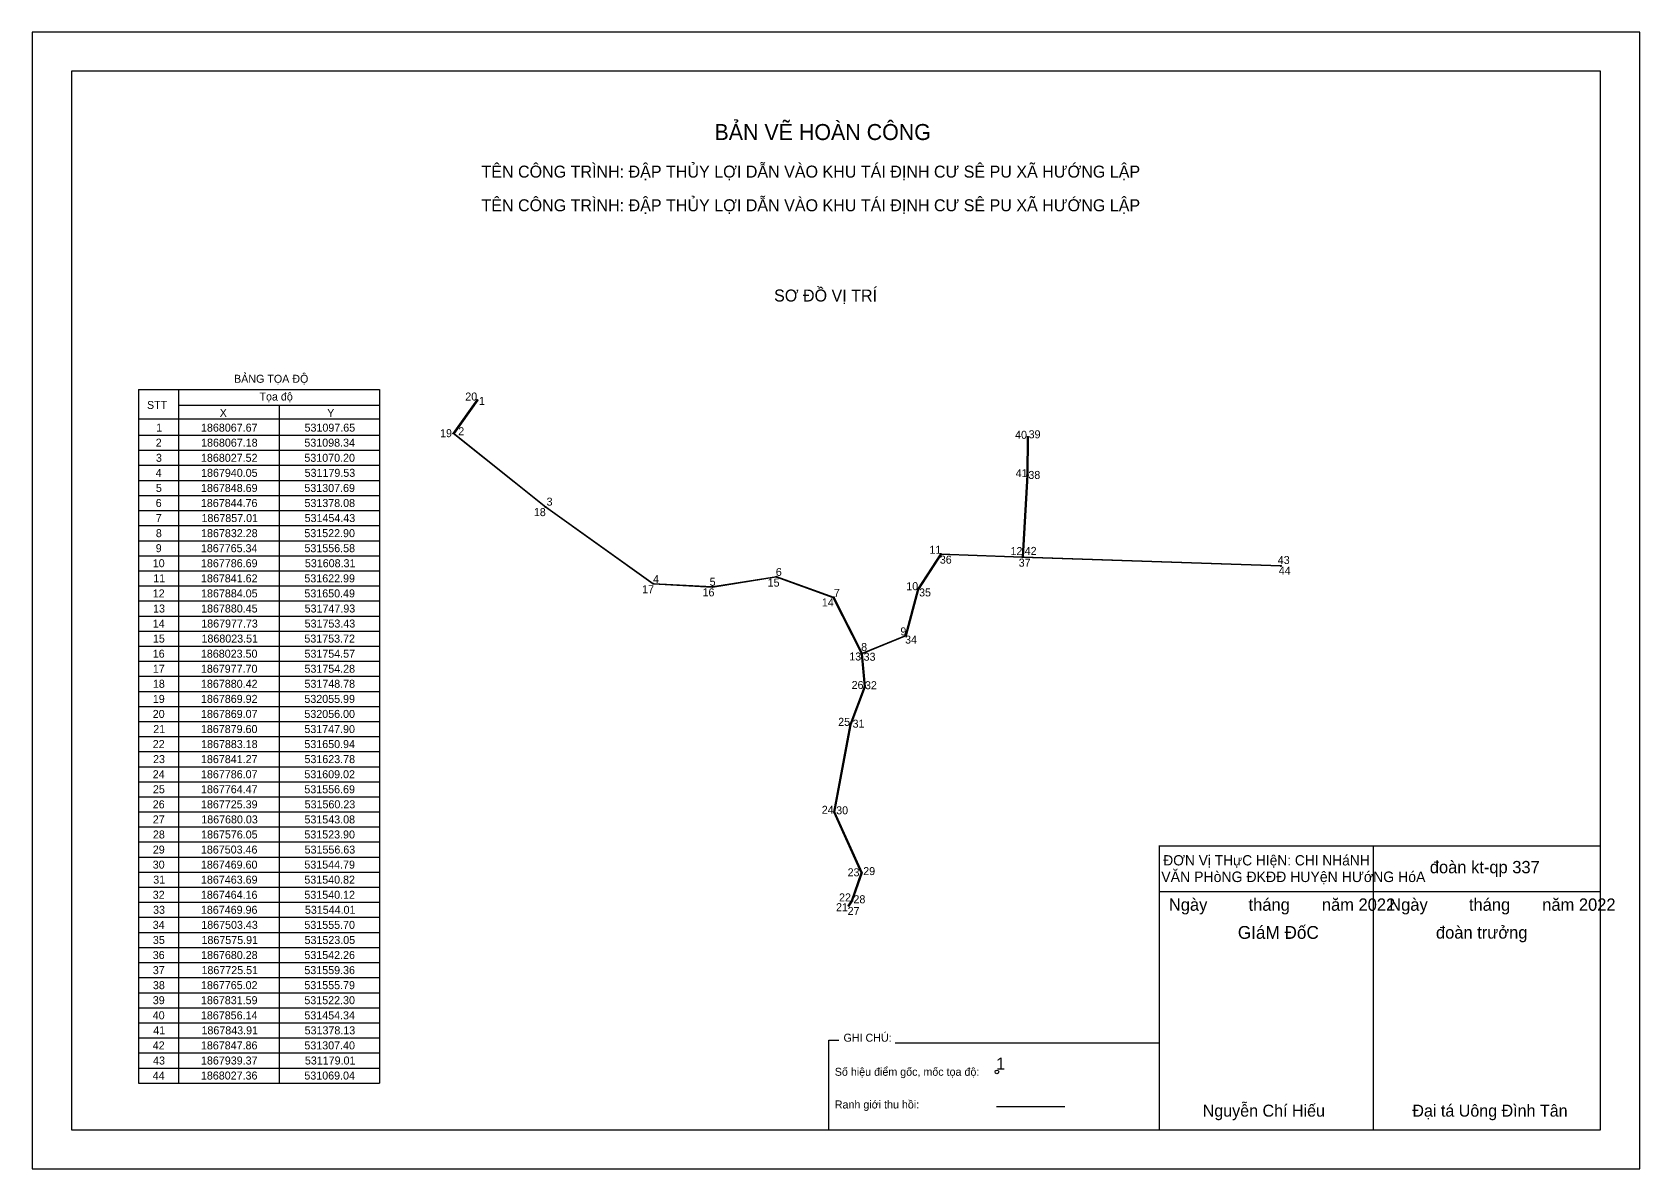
# Model space of a CAD drawing. Extents: x 530372 to 532172, y 1867452 to 1868215.
# Drawn here: x 530592.7 to 530793.6, y 1868072.8 to 1868214.9 of the extents above; entities that cross this region are included whole.
import ezdxf

# ---------------------------------------------------------------- set-up
doc = ezdxf.new("R2010")
doc.units = 0
for name, color, linetype in [('Level 12', 7, 'Continuous'), ('Level 19', 7, 'Continuous'), ('Level 20', 7, 'Continuous'), ('Level 21', 7, 'Continuous'), ('Level 23', 7, 'Continuous'), ('Level 27', 7, 'Continuous'), ('Level 30', 7, 'Continuous'), ('Level 63', 7, 'Continuous'), ('Level 7', 7, 'Continuous')]:
    doc.layers.add(name, color=color, linetype=linetype)

msp = doc.modelspace()

# ---------------------------------------------------------------- linework, layer by layer
at = {"layer": 'Level 19'}
for p, q in [((530733.6, 1868077.75), (530733.6, 1868099.68)), ((530788.72, 1868095.84), (530788.72, 1868099.55)), ((530788.72, 1868077.66), (530788.72, 1868095.84)), ((530692.28, 1868088.86), (530693.52, 1868088.86)), ((530692.28, 1868077.66), (530692.28, 1868088.86)), ((530700.54, 1868088.52), (530733.6, 1868088.52)), ((530713.2, 1868080.56), (530721.74, 1868080.56)), ((530692.95, 1868077.66), (530718.23, 1868077.66)), ((530718.23, 1868077.66), (530741.72, 1868077.66)), ((530741.72, 1868077.66), (530765.22, 1868077.66)), ((530765.22, 1868077.66), (530788.72, 1868077.66))]:
    msp.add_line(p, q, dxfattribs=at)
for points in [[(530793.62, 1868214.88), (530592.7, 1868214.88), (530592.7, 1868072.76), (530793.62, 1868072.76), (530793.62, 1868214.88)], [(530788.72, 1868099.55), (530788.72, 1868209.98), (530597.6, 1868209.98), (530597.6, 1868077.66), (530692.95, 1868077.66)]]:
    msp.add_lwpolyline(points, dxfattribs=at)
at = {"layer": 'Level 20'}
for centre in [(530648.31, 1868168.92), (530648.38, 1868168.86), (530645.31, 1868164.69), (530645.43, 1868164.71), (530717.08, 1868164.29), (530717.17, 1868164.29), (530717.05, 1868159.49), (530717.14, 1868159.49), (530656.84, 1868155.47), (530656.89, 1868155.54), (530706.26, 1868149.67), (530706.31, 1868149.58), (530716.47, 1868149.29), (530716.47, 1868149.2), (530716.56, 1868149.29), (530685.7, 1868146.74), (530685.71, 1868146.84), (530748.76, 1868148.19), (530748.76, 1868148.1), (530670.3, 1868145.88), (530670.33, 1868145.96), (530677.71, 1868145.55), (530677.71, 1868145.46), (530703.38, 1868145.22), (530703.46, 1868145.19), (530692.82, 1868144.17), (530692.89, 1868144.24), (530701.84, 1868139.46), (530701.91, 1868139.4), (530696.33, 1868137.19), (530696.41, 1868137.23), (530696.43, 1868137.14), (530696.71, 1868133.05), (530696.8, 1868133.04), (530694.91, 1868128.31), (530695, 1868128.28), (530692.9, 1868117.37), (530692.99, 1868117.39), (530696.32, 1868109.77), (530696.42, 1868109.78), (530694.69, 1868105.66), (530694.76, 1868105.61), (530695.1, 1868106.27), (530695.18, 1868106.23)]:
    msp.add_circle(centre, 0.0314, dxfattribs=at)
at = {"layer": 'Level 21'}
msp.add_circle((530713.27, 1868084.88), 0.231, dxfattribs=at)
at = {"layer": 'Level 23'}
for p, q in [((530733.51, 1868113.13), (530733.6, 1868113.13)), ((530760.28, 1868113.13), (530760.34, 1868113.13))]:
    msp.add_line(p, q, dxfattribs=at)
for points in [[(530733.6, 1868107.4), (530733.6, 1868107.43), (530733.51, 1868107.43)], [(530760.34, 1868107.4), (530760.34, 1868107.43), (530760.28, 1868107.43)]]:
    msp.add_lwpolyline(points, dxfattribs=at)
at = {"layer": 'Level 27'}
for p, q in [((530733.6, 1868113.13), (530760.28, 1868113.13)), ((530733.6, 1868107.43), (530733.6, 1868113.13)), ((530760.34, 1868113.13), (530788.72, 1868113.13)), ((530760.34, 1868107.43), (530760.34, 1868113.13)), ((530733.6, 1868107.43), (530760.28, 1868107.43)), ((530733.6, 1868077.66), (530733.6, 1868107.4)), ((530760.34, 1868107.43), (530788.72, 1868107.43)), ((530760.34, 1868077.66), (530760.34, 1868107.4))]:
    msp.add_line(p, q, dxfattribs=at)
at = {"layer": 'Level 30'}
for points in [[(530717.14, 1868159.49), (530716.56, 1868149.29), (530748.76, 1868148.19), (530748.76, 1868148.1), (530716.47, 1868149.2), (530706.31, 1868149.58), (530703.46, 1868145.19), (530701.91, 1868139.4), (530696.43, 1868137.14), (530696.8, 1868133.04), (530695, 1868128.28), (530692.99, 1868117.39), (530696.42, 1868109.78), (530695.18, 1868106.23), (530694.76, 1868105.61), (530694.69, 1868105.66), (530695.1, 1868106.27), (530696.32, 1868109.77), (530692.9, 1868117.37), (530694.91, 1868128.31), (530696.71, 1868133.05), (530696.33, 1868137.19), (530692.82, 1868144.17), (530685.7, 1868146.74), (530677.71, 1868145.46), (530670.3, 1868145.88), (530656.84, 1868155.47), (530645.31, 1868164.69), (530648.31, 1868168.92), (530648.38, 1868168.86), (530645.43, 1868164.71), (530656.89, 1868155.54), (530670.33, 1868145.96), (530677.71, 1868145.55), (530685.71, 1868146.84), (530692.89, 1868144.24), (530696.41, 1868137.23), (530701.84, 1868139.46), (530703.38, 1868145.22), (530706.26, 1868149.67), (530716.47, 1868149.29), (530717.05, 1868159.49)], [(530717.05, 1868159.49), (530717.08, 1868164.29), (530717.17, 1868164.29), (530717.14, 1868159.49)]]:
    msp.add_lwpolyline(points, dxfattribs=at)
at = {"layer": 'Level 63'}
for p, q in [((530605.97, 1868170.19), (530605.97, 1868083.49)), ((530605.97, 1868170.19), (530636.11, 1868170.19)), ((530610.99, 1868170.19), (530610.99, 1868083.49)), ((530636.11, 1868170.19), (530636.11, 1868083.49)), ((530610.99, 1868168.25), (530636.11, 1868168.25)), ((530623.55, 1868168.25), (530623.55, 1868083.49)), ((530605.97, 1868166.53), (530636.11, 1868166.53)), ((530605.97, 1868164.49), (530636.11, 1868164.49)), ((530605.97, 1868162.6), (530636.11, 1868162.6)), ((530605.97, 1868160.72), (530636.11, 1868160.72)), ((530605.97, 1868158.84), (530636.11, 1868158.84)), ((530605.97, 1868156.95), (530636.11, 1868156.95)), ((530605.97, 1868155.07), (530636.11, 1868155.07)), ((530605.97, 1868153.18), (530636.11, 1868153.18)), ((530605.97, 1868151.3), (530636.11, 1868151.3)), ((530605.97, 1868149.42), (530636.11, 1868149.42)), ((530605.97, 1868147.53), (530636.11, 1868147.53)), ((530605.97, 1868145.65), (530636.11, 1868145.65)), ((530605.97, 1868143.77), (530636.11, 1868143.77)), ((530605.97, 1868141.88), (530636.11, 1868141.88)), ((530605.97, 1868140), (530636.11, 1868140)), ((530605.97, 1868138.11), (530636.11, 1868138.11)), ((530605.97, 1868136.23), (530636.11, 1868136.23)), ((530605.97, 1868134.35), (530636.11, 1868134.35)), ((530605.97, 1868132.46), (530636.11, 1868132.46)), ((530605.97, 1868130.58), (530636.11, 1868130.58)), ((530605.97, 1868128.7), (530636.11, 1868128.7)), ((530605.97, 1868126.81), (530636.11, 1868126.81)), ((530605.97, 1868124.93), (530636.11, 1868124.93)), ((530605.97, 1868123.04), (530636.11, 1868123.04)), ((530605.97, 1868121.16), (530636.11, 1868121.16)), ((530605.97, 1868119.28), (530636.11, 1868119.28)), ((530605.97, 1868117.39), (530636.11, 1868117.39)), ((530605.97, 1868115.51), (530636.11, 1868115.51)), ((530605.97, 1868113.63), (530636.11, 1868113.63)), ((530605.97, 1868111.74), (530636.11, 1868111.74)), ((530605.97, 1868109.86), (530636.11, 1868109.86)), ((530605.97, 1868107.97), (530636.11, 1868107.97)), ((530605.97, 1868106.09), (530636.11, 1868106.09)), ((530605.97, 1868104.21), (530636.11, 1868104.21)), ((530605.97, 1868102.32), (530636.11, 1868102.32)), ((530605.97, 1868100.44), (530636.11, 1868100.44)), ((530605.97, 1868098.56), (530636.11, 1868098.56)), ((530605.97, 1868096.67), (530636.11, 1868096.67)), ((530605.97, 1868094.79), (530636.11, 1868094.79)), ((530605.97, 1868092.9), (530636.11, 1868092.9)), ((530605.97, 1868091.02), (530636.11, 1868091.02)), ((530605.97, 1868089.14), (530636.11, 1868089.14)), ((530605.97, 1868087.25), (530636.11, 1868087.25)), ((530605.97, 1868085.37), (530636.11, 1868085.37)), ((530605.97, 1868083.49), (530636.11, 1868083.49))]:
    msp.add_line(p, q, dxfattribs=at)
at = {"layer": 'Level 7'}
for p, q in [((530648.31, 1868168.92), (530648.31, 1868168.92)), ((530648.38, 1868168.86), (530648.38, 1868168.86)), ((530645.31, 1868164.69), (530645.31, 1868164.69)), ((530645.43, 1868164.71), (530645.43, 1868164.71)), ((530717.08, 1868164.29), (530717.08, 1868164.29)), ((530717.17, 1868164.29), (530717.17, 1868164.29)), ((530717.05, 1868159.49), (530717.05, 1868159.49)), ((530717.14, 1868159.49), (530717.14, 1868159.49)), ((530656.84, 1868155.47), (530656.84, 1868155.47)), ((530656.89, 1868155.54), (530656.89, 1868155.54)), ((530706.26, 1868149.67), (530706.26, 1868149.67)), ((530706.31, 1868149.58), (530706.31, 1868149.58)), ((530716.47, 1868149.29), (530716.47, 1868149.29)), ((530716.47, 1868149.2), (530716.47, 1868149.2)), ((530716.56, 1868149.29), (530716.56, 1868149.29)), ((530685.71, 1868146.84), (530685.71, 1868146.84)), ((530748.76, 1868148.19), (530748.76, 1868148.19)), ((530748.76, 1868148.1), (530748.76, 1868148.1)), ((530670.3, 1868145.88), (530670.3, 1868145.88)), ((530670.33, 1868145.96), (530670.33, 1868145.96)), ((530677.71, 1868145.55), (530677.71, 1868145.55)), ((530677.71, 1868145.46), (530677.71, 1868145.46)), ((530685.7, 1868146.74), (530685.7, 1868146.74)), ((530703.38, 1868145.22), (530703.38, 1868145.22)), ((530703.46, 1868145.19), (530703.46, 1868145.19)), ((530692.82, 1868144.17), (530692.82, 1868144.17)), ((530692.89, 1868144.24), (530692.89, 1868144.24)), ((530701.84, 1868139.46), (530701.84, 1868139.46)), ((530701.91, 1868139.4), (530701.91, 1868139.4)), ((530696.33, 1868137.19), (530696.33, 1868137.19)), ((530696.41, 1868137.23), (530696.41, 1868137.23)), ((530696.43, 1868137.14), (530696.43, 1868137.14)), ((530696.71, 1868133.05), (530696.71, 1868133.05)), ((530696.8, 1868133.04), (530696.8, 1868133.04)), ((530694.91, 1868128.31), (530694.91, 1868128.31)), ((530695, 1868128.28), (530695, 1868128.28)), ((530692.9, 1868117.37), (530692.9, 1868117.37)), ((530692.99, 1868117.39), (530692.99, 1868117.39)), ((530696.32, 1868109.77), (530696.32, 1868109.77)), ((530696.42, 1868109.78), (530696.42, 1868109.78)), ((530694.69, 1868105.66), (530694.69, 1868105.66)), ((530694.76, 1868105.61), (530694.76, 1868105.61)), ((530695.1, 1868106.27), (530695.1, 1868106.27)), ((530695.18, 1868106.23), (530695.18, 1868106.23)), ((530713.27, 1868084.88), (530713.27, 1868084.88))]:
    msp.add_line(p, q, dxfattribs=at)

# ---------------------------------------------------------------- texts
at = {"layer": 'Level 12'}
for s, height, p in [('20', 1, (530646.83, 1868168.82)), ('1', 1, (530648.54, 1868168.28)), ('19', 1, (530643.68, 1868164.24)), ('2', 1, (530645.95, 1868164.48)), ('40', 1, (530715.54, 1868164.04)), ('39', 1, (530717.23, 1868164.1)), ('41', 1, (530715.61, 1868159.24)), ('38', 1, (530717.2, 1868159.02)), ('18', 1, (530655.4, 1868154.37)), ('3', 1, (530656.99, 1868155.68)), ('11', 1, (530704.84, 1868149.67)), ('36', 1, (530706.13, 1868148.43)), ('12', 1, (530714.97, 1868149.5)), ('37', 1, (530715.99, 1868148.05)), ('42', 1, (530716.74, 1868149.52)), ('43', 1, (530748.37, 1868148.38)), ('4', 1, (530670.3, 1868146.01)), ('6', 1, (530685.64, 1868146.89)), ('44', 1, (530748.5, 1868147.07)), ('17', 1, (530668.93, 1868144.73)), ('16', 1, (530676.48, 1868144.34)), ('5', 1, (530677.37, 1868145.66)), ('15', 1, (530684.62, 1868145.56)), ('7', 1, (530692.89, 1868144.27)), ('10', 1, (530701.94, 1868145.11)), ('35', 1, (530703.54, 1868144.33)), ('14', 1, (530691.39, 1868143.08)), ('9', 1, (530701.21, 1868139.46)), ('34', 1, (530701.79, 1868138.43)), ('13', 1, (530694.82, 1868136.32)), ('8', 1, (530696.3, 1868137.51)), ('33', 1, (530696.61, 1868136.29)), ('26', 1, (530695.11, 1868132.76)), ('32', 1, (530696.78, 1868132.73)), ('25', 1, (530693.43, 1868128.15)), ('31', 1, (530695.23, 1868127.92)), ('24', 1, (530691.38, 1868117.15)), ('30', 1, (530693.18, 1868117.09)), ('23', 1, (530694.61, 1868109.34)), ('29', 1, (530696.56, 1868109.49)), ('22', 1, (530693.54, 1868106.2)), ('28', 1, (530695.34, 1868105.97)), ('21', 1, (530693.16, 1868104.98)), ('27', 1, (530694.61, 1868104.5)), ('1', 1.5, (530713.18, 1868085.18))]:
    msp.add_text(s, height=height, dxfattribs=at).set_placement(p)
at = {"layer": 'Level 19'}
for s, height, p in [('BẢN VẼ HOÀN CÔNG', 2, (530677.97, 1868201.39)), ('TÊN CÔNG TRÌNH: ĐẬP THỦY LỢI DẪN VÀO KHU TÁI ĐỊNH CƯ SÊ PU XÃ HƯỚNG LẬP', 1.5, (530648.85, 1868196.69)), ('TÊN CÔNG TRÌNH: ĐẬP THỦY LỢI DẪN VÀO KHU TÁI ĐỊNH CƯ SÊ PU XÃ HƯỚNG LẬP', 1.5, (530648.85, 1868192.48)), ('SƠ ĐỒ VỊ TRÍ', 1.5, (530685.42, 1868181.2)), ('SƠ ĐỒ VỊ TRÍ', 1.5, (530685.42, 1868181.2)), ('GHI CHÚ:', 1, (530694.1, 1868088.66)), ('Số hiệu điểm gốc, mốc tọa độ:', 1, (530693.01, 1868084.4)), ('Ranh giới thu hồi:', 1, (530693.01, 1868080.31))]:
    msp.add_text(s, height=height, dxfattribs=at).set_placement(p)
at = {"layer": 'Level 23'}
for s, height, p in [('ĐƠN Vị THựC HIệN: CHI NHáNH', 1.2836, (530734.06, 1868110.7)), ('đoàn kt-qp 337', 1.5404, (530767.37, 1868109.72)), ('VĂN PHòNG ĐKĐĐ HUYệN HƯớNG HóA', 1.3138, (530733.81, 1868108.62)), ('Ngày         tháng       năm 2022', 1.5404, (530734.76, 1868105.03)), ('Ngày         tháng       năm 2022', 1.5404, (530762.3, 1868105.03)), (' GIáM ĐốC', 1.603, (530742.78, 1868101.52)), ('đoàn trưởng', 1.5404, (530768.14, 1868101.55)), ('Nguyễn Chí Hiếu', 1.5, (530738.99, 1868079.29)), ('Đại tá Uông Đình Tân', 1.5, (530765.19, 1868079.29))]:
    msp.add_text(s, height=height, dxfattribs=at).set_placement(p)
at = {"layer": 'Level 63'}
for s, p in [('BẢNG TỌA ĐỘ', (530617.93, 1868171.04)), ('Tọa độ', (530621.11, 1868168.82)), ('STT', (530607.05, 1868167.77)), ('X', (530616.14, 1868166.77)), ('Y', (530629.57, 1868166.77)), ('1', (530608.2, 1868164.93)), ('1868067.67', (530613.8, 1868164.93)), ('531097.65', (530626.74, 1868164.93)), ('2', (530608.14, 1868163.05)), ('1868067.18', (530613.81, 1868163.05)), ('531098.34', (530626.72, 1868163.05)), ('3', (530608.17, 1868161.16)), ('1868027.52', (530613.8, 1868161.16)), ('531070.20', (530626.72, 1868161.16)), ('4', (530608.14, 1868159.28)), ('1867940.05', (530613.81, 1868159.28)), ('531179.53', (530626.75, 1868159.28)), ('5', (530608.16, 1868157.39)), ('1867848.69', (530613.8, 1868157.39)), ('531307.69', (530626.72, 1868157.39)), ('6', (530608.14, 1868155.51)), ('1867844.76', (530613.79, 1868155.51)), ('531378.08', (530626.73, 1868155.51)), ('7', (530608.15, 1868153.63)), ('1867857.01', (530613.86, 1868153.63)), ('531454.43', (530626.75, 1868153.63)), ('8', (530608.16, 1868151.74)), ('9', (530608.14, 1868149.86)), ('1867765.34', (530613.79, 1868149.86)), ('1867832.28', (530613.81, 1868151.74)), ('531522.90', (530626.72, 1868151.74)), ('531556.58', (530626.73, 1868149.86)), ('10', (530607.77, 1868147.98)), ('1867786.69', (530613.8, 1868147.98)), ('531608.31', (530626.78, 1868147.98)), ('11', (530607.83, 1868146.09)), ('1867841.62', (530613.8, 1868146.09)), ('531622.99', (530626.72, 1868146.09)), ('12', (530607.77, 1868144.21)), ('1867884.05', (530613.81, 1868144.21)), ('531650.49', (530626.72, 1868144.21)), ('13', (530607.81, 1868142.32)), ('1867880.45', (530613.81, 1868142.32)), ('531747.93', (530626.75, 1868142.32)), ('14', (530607.77, 1868140.44)), ('1867977.73', (530613.83, 1868140.44)), ('531753.43', (530626.75, 1868140.44)), ('15', (530607.79, 1868138.56)), ('1868023.51', (530613.86, 1868138.56)), ('531753.72', (530626.72, 1868138.56)), ('16', (530607.77, 1868136.67)), ('1868023.50', (530613.79, 1868136.67)), ('531754.57', (530626.73, 1868136.67)), ('17', (530607.78, 1868134.79)), ('1867977.70', (530613.79, 1868134.79)), ('531754.28', (530626.73, 1868134.79)), ('18', (530607.79, 1868132.91)), ('1867880.42', (530613.8, 1868132.91)), ('531748.78', (530626.73, 1868132.91)), ('19', (530607.78, 1868131.02)), ('1867869.92', (530613.8, 1868131.02)), ('532055.99', (530626.72, 1868131.02)), ('20', (530607.77, 1868129.14)), ('1867869.07', (530613.8, 1868129.14)), ('532056.00', (530626.72, 1868129.14)), ('21', (530607.83, 1868127.25)), ('1867879.60', (530613.79, 1868127.25)), ('531747.90', (530626.72, 1868127.25)), ('22', (530607.77, 1868125.37)), ('1867883.18', (530613.81, 1868125.37)), ('531650.94', (530626.72, 1868125.37)), ('23', (530607.81, 1868123.49)), ('1867841.27', (530613.8, 1868123.49)), ('531623.78', (530626.73, 1868123.49)), ('24', (530607.77, 1868121.6)), ('25', (530607.79, 1868119.72)), ('1867786.07', (530613.8, 1868121.6)), ('1867764.47', (530613.8, 1868119.72)), ('531609.02', (530626.72, 1868121.6)), ('531556.69', (530626.72, 1868119.72)), ('26', (530607.77, 1868117.84)), ('1867725.39', (530613.8, 1868117.84)), ('531560.23', (530626.75, 1868117.84)), ('27', (530607.78, 1868115.95)), ('1867680.03', (530613.83, 1868115.95)), ('531543.08', (530626.73, 1868115.95)), ('28', (530607.79, 1868114.07)), ('1867576.05', (530613.81, 1868114.07)), ('531523.90', (530626.72, 1868114.07)), ('29', (530607.78, 1868112.18)), ('1867503.46', (530613.79, 1868112.18)), ('531556.63', (530626.75, 1868112.18)), ('30', (530607.77, 1868110.3)), ('1867469.60', (530613.79, 1868110.3)), ('531544.79', (530626.72, 1868110.3)), ('31', (530607.83, 1868108.42)), ('1867463.69', (530613.8, 1868108.42)), ('531540.82', (530626.72, 1868108.42)), ('32', (530607.77, 1868106.53)), ('1867464.16', (530613.79, 1868106.53)), ('531540.12', (530626.72, 1868106.53)), ('33', (530607.81, 1868104.65)), ('1867469.96', (530613.79, 1868104.65)), ('531544.01', (530626.78, 1868104.65)), ('34', (530607.77, 1868102.77)), ('1867503.43', (530613.83, 1868102.77)), ('531555.70', (530626.72, 1868102.77)), ('35', (530607.79, 1868100.88)), ('1867575.91', (530613.86, 1868100.88)), ('531523.05', (530626.74, 1868100.88)), ('36', (530607.77, 1868099)), ('1867680.28', (530613.81, 1868099)), ('531542.26', (530626.72, 1868099)), ('37', (530607.78, 1868097.11)), ('1867725.51', (530613.86, 1868097.11)), ('531559.36', (530626.72, 1868097.11)), ('38', (530607.79, 1868095.23)), ('1867765.02', (530613.8, 1868095.23)), ('531555.79', (530626.72, 1868095.23)), ('39', (530607.78, 1868093.35)), ('1867831.59', (530613.8, 1868093.35)), ('531522.30', (530626.72, 1868093.35)), ('40', (530607.77, 1868091.46)), ('41', (530607.83, 1868089.58)), ('1867856.14', (530613.79, 1868091.46)), ('1867843.91', (530613.86, 1868089.58)), ('531454.34', (530626.72, 1868091.46)), ('531378.13', (530626.75, 1868089.58)), ('42', (530607.77, 1868087.7)), ('1867847.86', (530613.79, 1868087.7)), ('531307.40', (530626.72, 1868087.7)), ('43', (530607.81, 1868085.81)), ('1867939.37', (530613.8, 1868085.81)), ('531179.01', (530626.78, 1868085.81)), ('44', (530607.77, 1868083.93)), ('1868027.36', (530613.79, 1868083.93)), ('531069.04', (530626.72, 1868083.93))]:
    msp.add_text(s, height=1, dxfattribs=at).set_placement(p)

doc.saveas('drawing.dxf')
